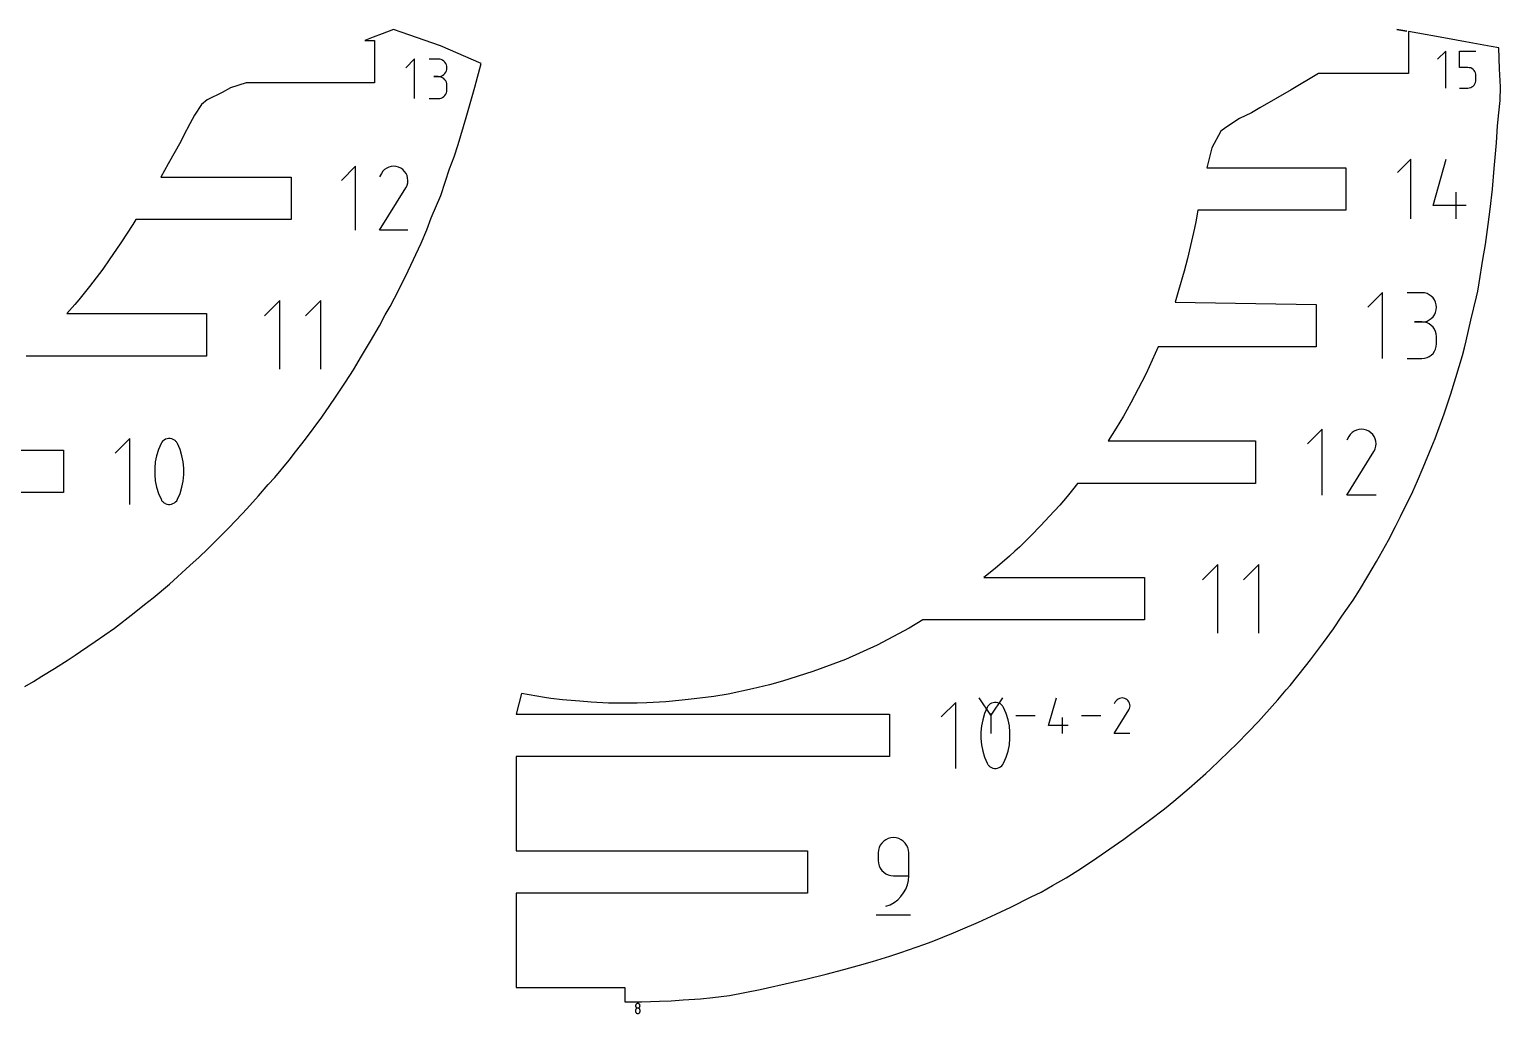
# Model space of a CAD drawing. Extents: x 1175 to 2208, y 2102 to 2749.
# Drawn here: x 2030.2 to 2167, y 2304.1 to 2395.6 of the extents above; entities that cross this region are included whole.
import ezdxf

# ---------------------------------------------------------------- set-up
doc = ezdxf.new("R2010")
doc.units = 0
doc.layers.add('IMPORT_-_FTPFZRFGX82OPU8', color=18, linetype='CONTINUOUS')

msp = doc.modelspace()

# ---------------------------------------------------------------- linework, layer by layer
at = {"layer": 'IMPORT_-_FTPFZRFGX82OPU8'}
for points in [[(2029.79, 2334.5), (2030.59, 2334.99), (2031.39, 2335.47), (2032.55, 2336.19), (2033.82, 2337), (2034.48, 2337.43), (2034.97, 2337.77), (2036.33, 2338.7), (2038.15, 2339.95), (2039.96, 2341.37), (2040.93, 2342.13), (2041.73, 2342.76), (2043.24, 2344.02), (2045.14, 2345.75), (2046.01, 2346.54), (2046.81, 2347.3), (2048.29, 2348.79), (2048.78, 2349.27), (2050.01, 2350.56), (2050.43, 2351.02), (2051.52, 2352.25), (2052.43, 2353.28), (2053.03, 2353.96), (2054.36, 2355.55), (2054.97, 2356.32), (2055.89, 2357.5), (2057.4, 2359.56), (2058.15, 2360.64), (2058.67, 2361.4), (2059.62, 2362.8), (2060.35, 2363.97), (2061.09, 2365.23), (2061.94, 2366.61), (2062.77, 2368.06), (2063.31, 2369.08), (2063.75, 2369.86), (2064.57, 2371.38), (2065.43, 2373.16), (2066.65, 2375.73), (2067.16, 2376.98), (2067.58, 2378.09), (2068.46, 2380.16), (2069.29, 2382.65), (2069.7, 2383.77), (2070.09, 2384.92), (2070.84, 2387.43), (2071.64, 2390.23), (2072.22, 2392.43), (2068.44, 2394.08), (2064.8, 2395.35), (2064.07, 2395.61), (2063.01, 2395.21), (2062.17, 2394.9), (2061.4, 2394.58), (2062.31, 2394.58), (2062.31, 2390.64), (2050.39, 2390.64), (2048.93, 2390.18), (2048.13, 2389.75), (2046.76, 2389.06), (2046.21, 2388.64), (2045.58, 2387.63), (2045.15, 2386.84), (2044.56, 2385.7), (2044.29, 2385.2), (2043.14, 2383.11), (2042.44, 2381.88), (2054.56, 2381.88), (2054.56, 2377.94), (2040.13, 2377.94), (2039.83, 2377.47), (2038.73, 2375.76), (2037.64, 2374.17), (2037.04, 2373.31), (2035.81, 2371.72), (2034.82, 2370.47), (2034.46, 2370.02), (2033.7, 2369.18), (2046.69, 2369.18), (2046.69, 2365.24), (2029.93, 2365.24)], [(2161.9, 2390.16), (2161.9, 2393.59), (2161.14, 2392.83)], [(2163.19, 2390.16), (2163.95, 2390.16), (2164.09, 2390.17), (2164.22, 2390.21), (2164.34, 2390.27), (2164.44, 2390.34), (2164.53, 2390.43), (2164.61, 2390.54), (2164.66, 2390.66), (2164.7, 2390.79), (2164.71, 2390.92), (2164.71, 2391.3), (2164.7, 2391.44), (2164.66, 2391.57), (2164.61, 2391.69), (2164.53, 2391.79), (2164.44, 2391.89), (2164.34, 2391.96), (2164.22, 2392.02), (2164.09, 2392.05), (2163.95, 2392.06), (2163.19, 2392.06), (2163.19, 2393.59), (2164.71, 2393.59)], [(2066.03, 2389.18), (2066.03, 2392.86), (2065.21, 2392.04)], [(2067.4, 2389.18), (2068.22, 2389.18), (2068.37, 2389.19), (2068.51, 2389.23), (2068.63, 2389.29), (2068.75, 2389.37), (2068.85, 2389.47), (2068.93, 2389.58), (2068.99, 2389.71), (2069.02, 2389.85), (2069.04, 2390), (2069.04, 2390.4), (2069.02, 2390.55), (2068.99, 2390.69), (2068.93, 2390.82), (2068.85, 2390.93), (2068.75, 2391.03), (2068.63, 2391.11), (2068.51, 2391.17), (2068.37, 2391.21), (2068.22, 2391.22), (2067.81, 2391.22), (2068.22, 2391.22), (2068.37, 2391.23), (2068.51, 2391.27), (2068.63, 2391.33), (2068.75, 2391.41), (2068.85, 2391.51), (2068.93, 2391.62), (2068.99, 2391.75), (2069.02, 2391.89), (2069.04, 2392.04), (2069.02, 2392.18), (2068.99, 2392.32), (2068.93, 2392.45), (2068.85, 2392.56), (2068.75, 2392.66), (2068.63, 2392.74), (2068.51, 2392.8), (2068.37, 2392.84), (2068.22, 2392.85), (2067.4, 2392.85)], [(2060.55, 2376.94), (2060.55, 2382.88), (2059.23, 2381.56)], [(2065.41, 2376.94), (2062.77, 2376.94), (2065.21, 2380.87), (2065.22, 2380.87), (2065.22, 2380.87), (2065.22, 2380.88), (2065.22, 2380.88), (2065.23, 2380.89), (2065.23, 2380.89), (2065.23, 2380.89), (2065.23, 2380.9), (2065.24, 2380.9), (2065.34, 2381.12), (2065.4, 2381.34), (2065.41, 2381.57), (2065.39, 2381.8), (2065.34, 2382.01), (2065.24, 2382.22), (2065.11, 2382.41), (2064.95, 2382.57), (2064.76, 2382.71), (2064.54, 2382.81), (2064.32, 2382.87), (2064.09, 2382.88), (2063.86, 2382.86), (2063.65, 2382.8), (2063.44, 2382.71), (2063.25, 2382.58), (2063.09, 2382.42), (2062.95, 2382.22), (2062.78, 2381.89)], [(2158.65, 2378), (2158.65, 2383.54), (2157.42, 2382.31)], [(2163.8, 2379.23), (2160.72, 2379.23), (2161.95, 2383.54)], [(2162.88, 2378), (2162.88, 2380.46)], [(2053.5, 2364.02), (2053.5, 2370.4), (2052.08, 2368.98)], [(2057.31, 2364.02), (2057.31, 2370.4), (2055.89, 2368.98)], [(2156.03, 2365.01), (2156.03, 2371.14), (2154.67, 2369.77)], [(2158.33, 2365.01), (2159.69, 2365.01), (2159.93, 2365.03), (2160.16, 2365.09), (2160.37, 2365.19), (2160.56, 2365.33), (2160.73, 2365.49), (2160.86, 2365.68), (2160.96, 2365.89), (2161.02, 2366.12), (2161.05, 2366.37), (2161.05, 2367.05), (2161.02, 2367.29), (2160.96, 2367.52), (2160.86, 2367.73), (2160.73, 2367.92), (2160.56, 2368.09), (2160.37, 2368.22), (2160.16, 2368.32), (2159.93, 2368.39), (2159.69, 2368.41), (2159, 2368.41), (2159.69, 2368.41), (2159.93, 2368.43), (2160.16, 2368.49), (2160.37, 2368.59), (2160.56, 2368.73), (2160.73, 2368.89), (2160.86, 2369.08), (2160.96, 2369.29), (2161.02, 2369.52), (2161.05, 2369.77), (2161.02, 2370.01), (2160.96, 2370.24), (2160.86, 2370.45), (2160.73, 2370.64), (2160.56, 2370.81), (2160.37, 2370.94), (2160.16, 2371.04), (2159.93, 2371.11), (2159.69, 2371.13), (2158.33, 2371.13)], [(2150.4, 2352.31), (2150.4, 2358.44), (2149.04, 2357.07)], [(2155.42, 2352.31), (2152.7, 2352.31), (2155.21, 2356.36), (2155.21, 2356.36), (2155.22, 2356.36), (2155.22, 2356.37), (2155.22, 2356.37), (2155.23, 2356.38), (2155.23, 2356.38), (2155.23, 2356.38), (2155.23, 2356.39), (2155.24, 2356.39), (2155.34, 2356.62), (2155.4, 2356.85), (2155.42, 2357.08), (2155.4, 2357.31), (2155.34, 2357.54), (2155.24, 2357.75), (2155.11, 2357.94), (2154.94, 2358.11), (2154.74, 2358.25), (2154.52, 2358.36), (2154.29, 2358.42), (2154.05, 2358.43), (2153.82, 2358.41), (2153.6, 2358.35), (2153.39, 2358.26), (2153.19, 2358.12), (2153.02, 2357.95), (2152.88, 2357.75), (2152.7, 2357.41)], [(2039.57, 2351.44), (2039.57, 2357.58), (2038.21, 2356.22)], [(2018.59, 2356.5), (2033.39, 2356.48), (2033.39, 2352.54), (2010.87, 2352.54)], [(2140.71, 2339.48), (2140.71, 2345.86), (2139.29, 2344.44)], [(2144.52, 2339.48), (2144.52, 2345.86), (2143.1, 2344.44)], [(2120.7, 2333.45), (2119.61, 2331.86), (2118.51, 2333.45)], [(2126.81, 2330.89), (2124.98, 2330.89), (2125.71, 2333.45)], [(2132.54, 2330.15), (2131.08, 2330.15), (2132.43, 2332.33), (2132.44, 2332.33), (2132.44, 2332.34), (2132.44, 2332.34), (2132.44, 2332.34), (2132.44, 2332.34), (2132.44, 2332.34), (2132.44, 2332.35), (2132.45, 2332.35), (2132.45, 2332.35), (2132.5, 2332.47), (2132.54, 2332.6), (2132.55, 2332.72), (2132.53, 2332.85), (2132.5, 2332.97), (2132.45, 2333.08), (2132.38, 2333.19), (2132.29, 2333.28), (2132.18, 2333.35), (2132.06, 2333.41), (2131.94, 2333.44), (2131.81, 2333.45), (2131.69, 2333.44), (2131.56, 2333.41), (2131.45, 2333.35), (2131.35, 2333.28), (2131.26, 2333.19), (2131.18, 2333.08), (2131.08, 2332.9)], [(2116.37, 2326.9), (2116.37, 2333.04), (2115, 2331.68)], [(2119.61, 2331.99), (2119.61, 2330.15)], [(2123.74, 2331.8), (2121.94, 2331.8)], [(2126.26, 2330.15), (2126.26, 2331.62)], [(2129.85, 2331.8), (2128.04, 2331.8)], [(2109.85, 2314.08), (2110.25, 2314.23), (2110.63, 2314.44), (2110.96, 2314.69), (2111.25, 2314.98), (2111.5, 2315.32), (2111.7, 2315.68), (2111.85, 2316.07), (2111.94, 2316.49), (2111.98, 2316.92), (2111.98, 2319.04), (2111.95, 2319.3), (2111.89, 2319.54), (2111.78, 2319.76), (2111.64, 2319.96), (2111.47, 2320.13), (2111.27, 2320.27), (2111.05, 2320.37), (2110.81, 2320.44), (2110.56, 2320.46), (2110.3, 2320.44), (2110.06, 2320.37), (2109.84, 2320.27), (2109.65, 2320.13), (2109.47, 2319.96), (2109.33, 2319.76), (2109.23, 2319.54), (2109.16, 2319.3), (2109.14, 2319.04), (2109.14, 2318.33), (2109.16, 2318.08), (2109.23, 2317.84), (2109.33, 2317.62), (2109.47, 2317.42), (2109.65, 2317.25), (2109.84, 2317.11), (2110.06, 2317), (2110.3, 2316.94), (2110.56, 2316.92), (2111.98, 2316.92)], [(2108.96, 2313.28), (2112.15, 2313.28)]]:
    msp.add_lwpolyline(points, dxfattribs=at)
for points in [[(2102.41, 2307.31), (2104.31, 2307.77), (2105.95, 2308.2), (2107.41, 2308.59), (2108.61, 2308.95), (2110.21, 2309.44), (2111.23, 2309.77), (2113.37, 2310.54), (2114.15, 2310.82), (2116.14, 2311.61), (2116.78, 2311.88), (2118.46, 2312.6), (2120.06, 2313.35), (2121.48, 2313.99), (2123.36, 2314.95), (2124.28, 2315.38), (2125.33, 2316.02), (2126.61, 2316.74), (2127.93, 2317.56), (2129.47, 2318.6), (2131.49, 2319.97), (2131.97, 2320.32), (2132.46, 2320.68), (2134.37, 2322.1), (2135.74, 2323.15), (2136.63, 2323.86), (2138.04, 2325.07), (2139.59, 2326.44), (2140.03, 2326.83), (2140.87, 2327.62), (2142.54, 2329.25), (2143.51, 2330.24), (2144.48, 2331.25), (2145, 2331.82), (2146.3, 2333.28), (2147.08, 2334.19), (2147.44, 2334.62), (2148.87, 2336.39), (2149.32, 2336.98), (2150.55, 2338.61), (2151.46, 2339.89), (2152.25, 2341.04), (2153.28, 2342.55), (2153.89, 2343.48), (2154.65, 2344.76), (2155.45, 2346.15), (2156.57, 2348.11), (2157.24, 2349.38), (2157.71, 2350.31), (2158.84, 2352.63), (2159.28, 2353.65), (2159.8, 2354.88), (2160.61, 2356.82), (2160.92, 2357.56), (2161.29, 2358.58), (2161.75, 2359.87), (2162.39, 2361.71), (2162.85, 2363.23), (2163.45, 2365.28), (2163.66, 2366), (2163.81, 2366.64), (2164.24, 2368.57), (2164.77, 2370.73), (2164.89, 2371.26), (2165.02, 2372.03), (2165.35, 2374.2), (2165.59, 2375.6), (2165.86, 2377.47), (2166.03, 2378.89), (2166.25, 2380.74), (2166.4, 2382.69), (2166.62, 2385.05), (2166.7, 2386.63), (2166.83, 2387.84), (2166.95, 2389.01), (2167, 2390.26), (2166.91, 2391.95), (2166.83, 2393.89), (2166.11, 2394.02), (2163.74, 2394.45), (2162.9, 2394.6), (2161.37, 2394.88), (2159.32, 2395.25), (2158.43, 2395.41), (2158.43, 2391.5), (2150.07, 2391.5), (2147.53, 2389.98), (2144.62, 2388.33), (2143.83, 2387.86), (2142.74, 2387.33), (2141.47, 2386.49), (2141, 2386.15), (2140.15, 2384.6), (2139.69, 2382.74), (2152.61, 2382.74), (2152.61, 2378.8), (2138.86, 2378.8), (2138.66, 2377.71), (2138.55, 2377.14), (2138.28, 2375.92), (2137.9, 2374.32), (2137.59, 2373.13), (2137.06, 2371.32), (2136.75, 2370.25), (2149.86, 2370.04), (2149.86, 2366.1), (2135.16, 2366.1), (2134.06, 2363.62), (2133.66, 2362.83), (2132.61, 2360.88), (2131.95, 2359.65), (2131.26, 2358.53), (2130.51, 2357.34), (2144.23, 2357.34), (2144.23, 2353.4), (2127.68, 2353.4), (2127.21, 2352.79), (2126.7, 2352.19), (2126.01, 2351.38), (2125.04, 2350.32), (2124.26, 2349.47), (2123.33, 2348.53), (2122.27, 2347.48), (2121.85, 2347.09), (2121.35, 2346.64), (2120, 2345.48), (2118.97, 2344.64), (2133.91, 2344.64), (2133.91, 2340.7), (2113.29, 2340.7), (2112.03, 2339.93), (2109.04, 2338.37), (2106.11, 2337.04), (2104.91, 2336.59), (2103.07, 2335.92), (2100.23, 2335.01), (2099.02, 2334.68), (2097.46, 2334.31), (2095.18, 2333.81), (2093.85, 2333.6), (2092.04, 2333.38), (2090.91, 2333.24), (2089.38, 2333.09), (2087.64, 2333), (2086.72, 2332.98), (2085.82, 2332.97), (2084.05, 2332.98), (2082.44, 2333.07), (2081.39, 2333.16), (2079.8, 2333.29), (2078.7, 2333.4), (2078.11, 2333.49), (2075.96, 2333.87), (2075.47, 2331.94), (2110.19, 2331.94), (2110.19, 2328), (2075.47, 2328), (2075.47, 2319.24), (2102.56, 2319.24), (2102.56, 2315.3), (2075.47, 2315.3), (2075.47, 2306.54), (2085.59, 2306.54), (2085.59, 2305.19), (2087.14, 2305.19), (2088.81, 2305.25), (2089.88, 2305.29), (2090.99, 2305.37), (2092.62, 2305.49), (2093.77, 2305.6), (2095.32, 2305.77), (2098.15, 2306.33), (2101.18, 2307.04)], [(2158.28, 2395.44), (2157.36, 2395.61)], [(2042.86, 2351.53), (2043, 2351.47), (2043.15, 2351.45), (2043.29, 2351.44), (2043.44, 2351.47), (2043.57, 2351.52), (2043.7, 2351.59), (2043.82, 2351.68), (2043.92, 2351.79), (2043.99, 2351.92), (2044.23, 2352.47), (2044.41, 2353.04), (2044.53, 2353.62), (2044.59, 2354.21), (2044.59, 2354.8), (2044.53, 2355.39), (2044.41, 2355.97), (2044.23, 2356.54), (2043.99, 2357.1), (2043.96, 2357.15), (2043.93, 2357.21), (2043.89, 2357.26), (2043.85, 2357.3), (2043.81, 2357.35), (2043.76, 2357.39), (2043.71, 2357.43), (2043.66, 2357.46), (2043.6, 2357.49), (2043.46, 2357.54), (2043.31, 2357.57), (2043.16, 2357.57), (2043.02, 2357.55), (2042.88, 2357.5), (2042.75, 2357.43), (2042.64, 2357.34), (2042.54, 2357.23), (2042.46, 2357.1), (2042.22, 2356.54), (2042.05, 2355.97), (2041.93, 2355.39), (2041.87, 2354.8), (2041.87, 2354.21), (2041.93, 2353.63), (2042.05, 2353.04), (2042.22, 2352.47), (2042.46, 2351.92), (2042.49, 2351.86), (2042.52, 2351.81), (2042.56, 2351.76), (2042.6, 2351.71), (2042.65, 2351.67), (2042.7, 2351.63), (2042.75, 2351.59), (2042.8, 2351.56)], [(2119.66, 2326.98), (2119.8, 2326.93), (2119.95, 2326.9), (2120.09, 2326.9), (2120.24, 2326.93), (2120.37, 2326.98), (2120.5, 2327.04), (2120.62, 2327.14), (2120.71, 2327.25), (2120.79, 2327.38), (2121.03, 2327.93), (2121.21, 2328.5), (2121.33, 2329.08), (2121.38, 2329.67), (2121.38, 2330.26), (2121.33, 2330.85), (2121.21, 2331.43), (2121.03, 2332), (2120.79, 2332.56), (2120.76, 2332.61), (2120.73, 2332.66), (2120.69, 2332.72), (2120.65, 2332.76), (2120.61, 2332.81), (2120.56, 2332.85), (2120.51, 2332.89), (2120.45, 2332.92), (2120.4, 2332.95), (2120.26, 2333), (2120.11, 2333.03), (2119.96, 2333.03), (2119.82, 2333.01), (2119.68, 2332.96), (2119.55, 2332.89), (2119.44, 2332.8), (2119.34, 2332.69), (2119.26, 2332.56), (2119.02, 2332), (2118.85, 2331.43), (2118.73, 2330.85), (2118.67, 2330.26), (2118.67, 2329.67), (2118.73, 2329.09), (2118.85, 2328.5), (2119.02, 2327.93), (2119.26, 2327.38), (2119.29, 2327.32), (2119.32, 2327.27), (2119.36, 2327.22), (2119.4, 2327.17), (2119.45, 2327.13), (2119.49, 2327.09), (2119.54, 2327.05), (2119.6, 2327.01)], [(2087, 2304.83), (2086.99, 2304.87), (2086.98, 2304.9), (2086.97, 2304.94), (2086.95, 2304.97), (2086.92, 2304.99), (2086.89, 2305.01), (2086.86, 2305.03), (2086.83, 2305.04), (2086.79, 2305.04), (2086.75, 2305.04), (2086.72, 2305.03), (2086.68, 2305.01), (2086.65, 2304.99), (2086.63, 2304.97), (2086.61, 2304.94), (2086.59, 2304.9), (2086.58, 2304.87), (2086.58, 2304.83), (2086.58, 2304.79), (2086.59, 2304.76), (2086.61, 2304.73), (2086.63, 2304.7), (2086.65, 2304.67), (2086.68, 2304.65), (2086.72, 2304.64), (2086.75, 2304.63), (2086.79, 2304.62), (2086.83, 2304.63), (2086.86, 2304.64), (2086.89, 2304.65), (2086.92, 2304.67), (2086.95, 2304.7), (2086.97, 2304.73), (2086.98, 2304.76), (2086.99, 2304.79)], [(2086.58, 2304.31), (2086.58, 2304.27), (2086.59, 2304.24), (2086.61, 2304.21), (2086.63, 2304.18), (2086.65, 2304.15), (2086.68, 2304.13), (2086.72, 2304.12), (2086.75, 2304.11), (2086.79, 2304.1), (2086.83, 2304.11), (2086.86, 2304.12), (2086.89, 2304.13), (2086.92, 2304.15), (2086.95, 2304.18), (2086.97, 2304.21), (2086.98, 2304.24), (2086.99, 2304.27), (2087, 2304.31), (2087, 2304.42), (2086.99, 2304.45), (2086.98, 2304.49), (2086.97, 2304.52), (2086.95, 2304.55), (2086.92, 2304.57), (2086.89, 2304.59), (2086.86, 2304.61), (2086.83, 2304.62), (2086.79, 2304.62), (2086.75, 2304.62), (2086.72, 2304.61), (2086.68, 2304.59), (2086.65, 2304.57), (2086.63, 2304.55), (2086.61, 2304.52), (2086.59, 2304.49), (2086.58, 2304.45), (2086.58, 2304.42)]]:
    msp.add_lwpolyline(points, close=True, dxfattribs=at)

doc.saveas('drawing.dxf')
